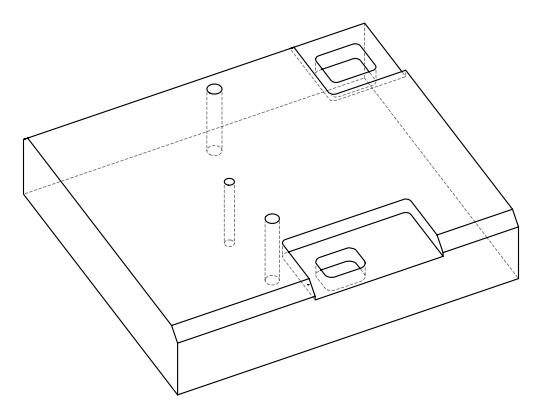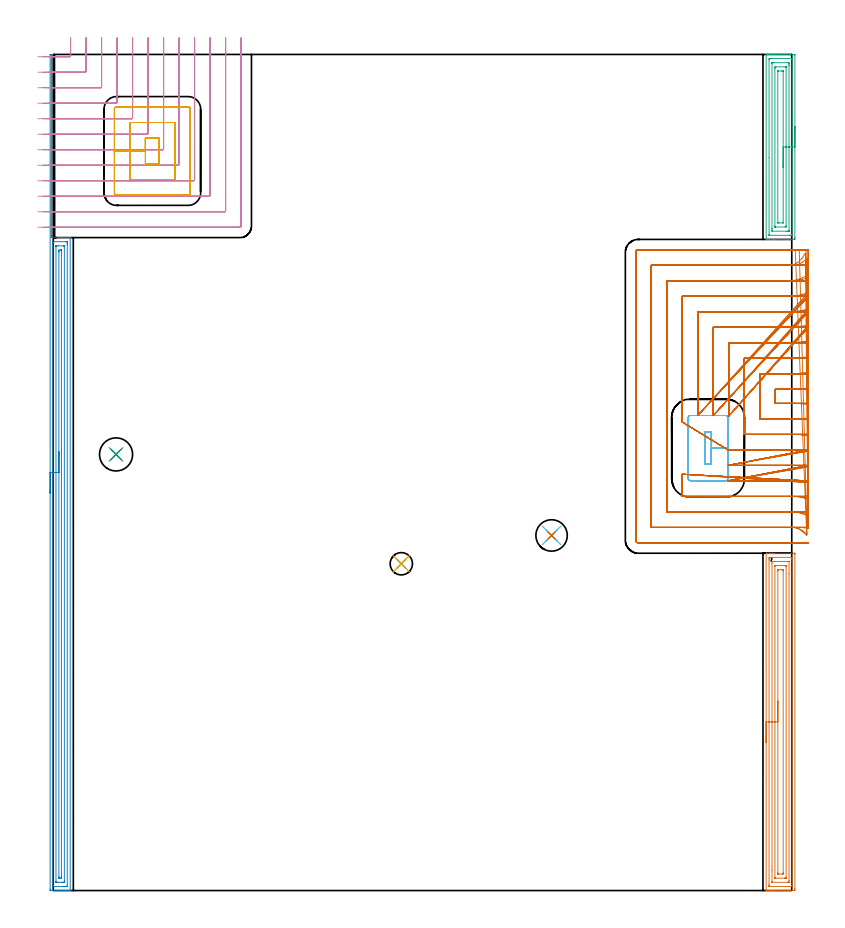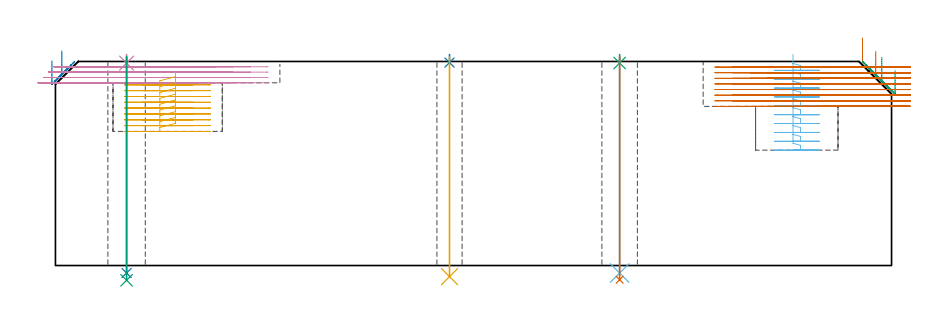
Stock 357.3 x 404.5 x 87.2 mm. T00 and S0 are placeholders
(PLAN: 15 operations, 9 tool changes, 92.2 min)
(1 AREA_MILL | FG_CHAMFER_SURFACE | UGT0205_001 | 6.83 min | 16443 mm3)
(2 AREA_MILL_1 | FG_CHAMFER_SURFACE_1 | UGT0205_001 | 11.02 min | 19029 mm3)
(3 AREA_MILL_2 | FG_CHAMFER_SURFACE_2 | UGT0205_001 | 3.88 min | 9329 mm3)
(4 MILL_CORNER_NOTCH_RECTANGULAR | CORNER_NOTCH_RECTANGULAR | NXT0201_013 | Follow Part, ap 2.5, ae 75% | 11.04 min | 73101 mm3)
(5 MILL_RECTANGULAR_POCKET | POCKET_RECTANGULAR_STRAIGHT | NXT0201_013 | Follow Part, ap 2.5, ae 75% | 6.37 min | 50471 mm3)
(6 MILL_RECTANGULAR_POCKET_1 | POCKET_RECTANGULAR_STRAIGHT_1 | UGT0201_010 | Follow Part, ap 4, ae 75% | 3.99 min | 60771 mm3)
(7 MILL_SLOT | SLOT_PARTIAL_RECTANGULAR | NXT0201_013 | Follow Part, ap 2.5, ae 75% | 47.06 min | 202197 mm3)
(8 SPOT_DRILL | STEP1HOLE | NXT0321_9005460120000 | 0.03 min | 7 mm3)
(9 SPOT_DRILL_1 | STEP1HOLE_1 | NXT0321_9005460120000 | 0.03 min | 3 mm3)
(10 SPOT_DRILL_2 | STEP1HOLE_2 | NXT0321_9005460120000 | 0.03 min | 13 mm3)
(11 DRILL_THROUGH_HOLE_INTO_CENTER | STEP1HOLE | UGT0301_220 | 0.38 min | 7945 mm3)
(12 DRILL_THROUGH_HOLE_INTO_CENTER_1 | STEP1HOLE_1 | NXT0301_065 | 0.37 min | 6012 mm3)
(13 DRILL_TO_ENLARGE_THROUGH_HOLE | STEP1HOLE_1 | UGT0301_282 | 0.38 min | 9766 mm3)
(14 DRILL_THROUGH_HOLE_INTO_CENTER_2 | STEP1HOLE_2 | NXT0301_065 | 0.37 min | 6024 mm3)
(15 DRILL_TO_ENLARGE_THROUGH_HOLE_1 | STEP1HOLE_2 | UGT0301_006 | 0.38 min | 11470 mm3)
(TOOL UGT0205_001 | Chamfer Mill 20 x 3 x 45 deg. | D20 FL50 Z2)
(TOOL NXT0201_013 | ENDMILL 10mm | D10 FL30 Z4)
(TOOL UGT0201_010 | End Mill 16 mm | D16 FL22 Z2)
(TOOL NXT0321_9005460120000 | NC Spot Drill, 142deg, 12mm, Carbide, Uncoated | D12 PA142 FL30 Z2)
(TOOL UGT0301_220 | Twist Drill 10.8 mm | D10.8 PA118 FL92 Z2)
(TOOL NXT0301_065 | Carbide Drill 9.4mm [860.1-0940-075A1-MM 2214] | D9.4 PA140 FL98 Z2)
(TOOL UGT0301_282 | Twist Drill 15.2 mm | D15.2 PA118 FL120 Z2)
(TOOL UGT0301_006 | Twist Drill 16 mm | D16 PA118 FL120 Z2)
(OP 1 AREA_MILL)
G17 G21 G94 G90
T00 M6
G54
G17 G0 G90 X344.9 Y71.6 S1061 M3
G43 Z97.2 H0
G94 G1 Y71.638 Z96.328 F250.
Y71.752 Z95.463
Y71.941 Z94.612
Y72.203 Z93.78
Y72.537 Z92.974
Y72.94 Z92.2
Y73.408 Z91.464
Y73.94 Z90.772
Y74.529 Z90.129
Y75.172 Z89.539
Y75.864 Z89.008
Y76.6 Z88.54
Y77.374 Z88.137
Y78.18 Z87.803
Y79.012 Z87.541
Y79.864 Z87.352
Y80.728 Z87.238
Y81.6 Z87.2
Y163.069
X344.902 Y163.19 Z87.189
X345.009 Y163.197 Z87.084
X345.123 Y163.2 Z86.976
X345.795 Z86.305
X346.515 Z85.585
X347.031 Z85.065
X347.289 Z84.808
X347.907 Z84.19
X348.165 Z83.932
X348.783 Z83.311
X358.422 Z73.675
X358.735 Y163.196 Z73.362
X358.792 Y163.19 Z73.305
X358.799 Y163.131 Z73.299
X358.8 Y162.624 Z73.3
Y1.082
X358.799 Y0.576 Z73.301
X358.795 Y0.197 Z73.303
X358.792 Y0.01 Z73.305
X358.422 Y0. Z73.675
X348.783 Z83.311
X348.165 Z83.932
X347.907 Z84.19
X347.289 Z84.808
X347.031 Z85.065
X346.515 Z85.584
X345.123 Z86.976
X345.011 Y0.001 Z87.081
X344.991 Y0.002 Z87.101
X344.903 Y0.01 Z87.188
X344.9 Y0.131 Z87.2
Y81.6
X346.314 Z85.786
X346.315 Y159.953 Z85.785
X346.318 Y160.677 Z85.782
X346.321 Y160.843 Z85.779
X346.335 Y161.19 Z85.765
X346.682 Y161.197 Z85.418
X347.031 Y161.199 Z85.069
X347.556 Y161.2 Z84.544
X357.329 Y161.199 Z74.771
X357.351 Y161.197 Z74.749
X357.372 Y161.191 Z74.728
X357.379 Y161.186 Z74.721
X357.381 Y161.171 Z74.719
X357.385 Y161.006 Z74.715
Y160.843
X357.386 Y160.115 Z74.714
Y3.247 Z74.715
X357.382 Y2.523 Z74.718
X357.379 Y2.357 Z74.721
X357.365 Y2.01 Z74.735
X357.018 Y2.003 Z75.082
X355.793 Y2. Z76.307
X346.371 Y2.001 Z85.729
X346.349 Y2.003 Z85.751
X346.328 Y2.009 Z85.772
X346.321 Y2.014 Z85.779
X346.319 Y2.029 Z85.781
X346.315 Y2.194 Z85.785
Y2.357
X346.314 Y3.085 Z85.786
Y81.6
X347.728 Z84.372
X347.729 Y158.353 Z84.371
X347.731 Y159.062 Z84.369
X347.733 Y159.152 Z84.367
X347.735 Y159.189 Z84.365
X347.776 Y159.195 Z84.324
X347.907 Y159.197 Z84.193
X348.648 Y159.2 Z83.452
X355.658 Z76.442
X355.793 Y159.197 Z76.307
X355.928 Y159.192 Z76.172
X355.962 Y159.19 Z76.138
X355.965 Y159.169 Z76.135
X355.969 Y159.122 Z76.131
X355.971 Y159.062 Z76.129
X355.972 Y153.386 Z76.128
X355.971 Y4.847 Z76.129
X355.969 Y4.138 Z76.131
X355.967 Y4.048 Z76.133
X355.965 Y4.011 Z76.135
X355.924 Y4.005 Z76.176
X355.793 Y4.003 Z76.307
X355.052 Y4. Z77.048
X348.042 Z84.058
X347.907 Y4.003 Z84.193
X347.772 Y4.008 Z84.328
X347.738 Y4.01 Z84.362
X347.735 Y4.031 Z84.365
X347.731 Y4.078 Z84.369
X347.729 Y4.138 Z84.371
X347.728 Y9.814 Z84.372
Y81.6
X349.143 Z82.957
Y156.916
X349.145 Y157.091 Z82.955
X349.147 Y157.154 Z82.953
X349.149 Y157.184 Z82.951
X349.163 Y157.19 Z82.937
X349.262 Y157.193 Z82.838
X349.659 Y157.199 Z82.441
X349.74 Y157.2 Z82.36
X354.121 Z77.979
X354.441 Y157.195 Z77.659
X354.521 Y157.19 Z77.579
X354.551 Y157.187 Z77.549
X354.553 Y157.162 Z77.547
X354.555 Y157.093 Z77.545
X354.557 Y156.757 Z77.543
Y6.284
X354.555 Y6.109 Z77.545
X354.553 Y6.046 Z77.547
X354.551 Y6.016 Z77.549
X354.537 Y6.01 Z77.563
X354.439 Y6.007 Z77.661
X354.041 Y6.001 Z78.059
X353.96 Y6. Z78.14
X349.579 Z82.521
X349.259 Y6.005 Z82.841
X349.179 Y6.01 Z82.921
X349.149 Y6.013 Z82.951
X349.147 Y6.038 Z82.953
X349.145 Y6.107 Z82.955
X349.143 Y6.443 Z82.957
Y81.6
X350.557 Z81.543
Y154.61
X350.561 Y155.045 Z81.539
X350.564 Y155.151 Z81.536
X350.573 Y155.19 Z81.527
X350.638 Y155.194 Z81.462
X350.833 Y155.199 Z81.267
X352.584 Y155.2 Z79.516
X353.01 Y155.197 Z79.09
X353.099 Y155.194 Z79.001
X353.135 Y155.19 Z78.965
X353.138 Y155.148 Z78.962
X353.141 Y155.046 Z78.959
X353.143 Y154.632 Z78.957
Y8.59
X353.139 Y8.155 Z78.961
X353.136 Y8.049 Z78.964
X353.127 Y8.01 Z78.973
X353.062 Y8.006 Z79.038
X352.867 Y8.001 Z79.233
X351.116 Y8. Z80.984
X350.69 Y8.003 Z81.41
X350.601 Y8.007 Z81.499
X350.565 Y8.01 Z81.535
X350.562 Y8.052 Z81.538
X350.559 Y8.154 Z81.541
X350.557 Y8.568 Z81.543
Y81.6
Y82.472 Z81.581
Y83.336 Z81.695
Y84.188 Z81.884
Y85.02 Z82.146
Y85.826 Z82.48
Y86.6 Z82.883
Y87.336 Z83.352
Y88.028 Z83.883
Y88.671 Z84.472
Y89.26 Z85.115
Y89.792 Z85.807
Y90.26 Z86.543
Y90.663 Z87.317
Y90.997 Z88.123
Y91.259 Z88.955
Y91.448 Z89.807
Y91.562 Z90.672
Y91.6 Z91.543
G0 Z97.2
M5
M2
(OP 2 AREA_MILL_1)
G17 G21 G94 G90
T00 M6
G54
G17 G0 G90 X-1.5 Y192.25 S1061 M3
G43 Z97.2 H0
Z87.5
G94 G1 Y192.288 Z86.628 F250.
Y192.402 Z85.764
Y192.591 Z84.912
Y192.853 Z84.08
Y193.187 Z83.274
Y193.59 Z82.5
Y194.058 Z81.764
Y194.59 Z81.072
Y195.179 Z80.429
Y195.822 Z79.84
Y196.514 Z79.308
Y197.25 Z78.84
Y198.024 Z78.437
Y198.83 Z78.103
Y199.662 Z77.841
Y200.513 Z77.652
Y201.378 Z77.538
Y202.25 Z77.5
Y404.318
X-1.497 Y404.43 Z77.503
X-1.492 Y404.49 Z77.506
X-1.22 Y404.5 Z77.779
X-1.055 Z77.945
X-1.025 Y404.499 Z77.974
X-0.903 Y404.49 Z78.089
X-0.9 Y404.318 Z78.1
Y316.879
Y316.801 Z78.098
X-0.899 Y316.798 Z78.097
X-0.889 Y316.754 Z78.087
X-0.887 Y316.743 Z78.083
X-0.899 Y316.726 Z78.096
X-0.9 Y316.722 Z78.1
Y316.706 Z78.094
X-0.898 Y316.703 Z78.093
Y316.7 Z78.096
X-0.899 Y316.696 Z78.099
X-0.892 Y316.498 Z78.09
X-0.899 Y316.249 Z78.099
Y315.9
X3.35 Z82.344
X4.037 Z83.035
X4.231 Z83.229
X5.993 Z84.989
X6.38 Z85.379
X7.368 Z86.366
X7.755 Z86.753
X8.006 Y315.899 Z87.004
X8.194 Y315.89 Z87.192
X8.2 Y315.802 Z87.2
Y0.182
X8.199 Y0.006 Z87.19
X8.198 Y0.004 Z87.189
X7.839 Y0. Z86.838
X7.589 Z86.589
X6.874 Z85.869
X5.635 Z84.632
X4.231 Z83.226
X-1.055 Y0.001 Z77.943
X-1.278 Y0.004 Z77.72
X-1.492 Y0.01 Z77.506
X-1.496 Y0.181 Z77.502
X-1.499 Y0.629 Z77.501
X-1.5 Y202.25 Z77.5
X-0.086 Z78.914
X-0.085 Y313.566 Z78.915
X-0.083 Y313.768 Z78.917
X-0.081 Y313.867 Z78.919
X-0.08 Y313.884 Z78.92
X-0.043 Y313.89 Z78.957
X0.05 Y313.894 Z79.05
X0.379 Y313.899 Z79.379
X5.993 Y313.9 Z84.993
X6.547 Y313.898 Z85.547
X6.703 Y313.893 Z85.703
X6.767 Y313.89 Z85.767
X6.781 Y313.661 Z85.781
X6.783 Y313.566 Z85.783
X6.786 Y312.762 Z85.786
Y312.672
X6.785 Y2.507 Z85.785
X6.784 Y2.417 Z85.784
X6.779 Y2.024 Z85.779
X6.396 Y2.007 Z85.396
X5.993 Y2.003 Z84.993
X5.522 Y2. Z84.522
X5.112 Z84.112
X0.012 Y2.001 Z79.012
X-0.022 Y2.003 Z78.978
X-0.057 Y2.007 Z78.943
X-0.079 Y2.012 Z78.921
X-0.08 Y2.039 Z78.92
X-0.085 Y2.327 Z78.915
X-0.086 Y202.25 Z78.914
X1.328 Z80.328
X1.329 Y311.778 Z80.329
X1.33 Y311.844 Z80.33
X1.332 Y311.876 Z80.332
X1.334 Y311.885 Z80.334
X1.349 Y311.89 Z80.349
X1.47 Y311.898 Z80.47
X1.588 Y311.899 Z80.588
X2.349 Y311.9 Z81.349
X4.992 Z83.992
X5.112 Y311.899 Z84.112
X5.232 Y311.897 Z84.232
X5.312 Y311.893 Z84.312
X5.365 Y311.888 Z84.365
X5.367 Y311.865 Z84.367
X5.369 Y311.778 Z84.369
X5.371 Y311.515 Z84.371
Y4.836
X5.369 Y4.205 Z84.369
X5.367 Y4.074 Z84.367
X5.365 Y4.017 Z84.365
X5.306 Y4.008 Z84.306
X5.112 Y4.004 Z84.112
X4.433 Y4. Z83.433
X4.231 Z83.231
X2.671 Z81.671
X1.79 Z80.79
X1.588 Y4.003 Z80.588
X1.386 Y4.008 Z80.386
X1.335 Y4.01 Z80.335
X1.333 Y4.048 Z80.333
X1.33 Y4.117 Z80.33
X1.329 Y4.205 Z80.329
X1.328 Y4.468 Z80.328
Y202.25
X2.743 Z81.743
Y308.818
X2.745 Y309.096 Z81.745
X2.749 Y309.706 Z81.749
X2.762 Y309.89 Z81.762
X3.439 Y309.9 Z82.439
X3.767 Y309.897 Z82.767
X3.931 Y309.893 Z82.931
X3.947 Y309.89 Z82.947
X3.951 Y309.882 Z82.951
X3.954 Y309.853 Z82.954
X3.956 Y309.809 Z82.956
X3.957 Y309.374 Z82.957
Y309.096
Y6.887
X3.954 Y6.275 Z82.954
X3.95 Y6.066 Z82.95
X3.945 Y6.01 Z82.945
X3.896 Y6.007 Z82.896
X3.787 Y6.004 Z82.787
X3.35 Y6. Z82.35
X2.912 Y6.004 Z81.912
X2.805 Y6.007 Z81.805
X2.756 Y6.01 Z81.756
X2.75 Y6.042 Z81.75
X2.748 Y6.142 Z81.748
X2.743 Y6.609 Z81.743
Y202.25
Y203.122 Z81.781
Y203.986 Z81.895
Y204.838 Z82.083
Y205.67 Z82.346
Y206.476 Z82.68
Y207.25 Z83.082
Y207.986 Z83.551
Y208.678 Z84.082
Y209.321 Z84.672
Y209.91 Z85.315
Y210.441 Z86.007
Y210.91 Z86.743
Y211.313 Z87.516
Y211.647 Z88.322
Y211.909 Z89.154
Y212.098 Z90.006
Y212.212 Z90.871
Y212.25 Z91.743
G0 Z97.2
M5
M2
(OP 3 AREA_MILL_2)
G17 G21 G94 G90
T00 M6
G54
G17 G0 G90 X358.8 Y369.75 S1061 M3
G43 Z97.2 H0
Z83.3
G94 G1 Y369.712 Z82.428 F250.
Y369.598 Z81.564
Y369.409 Z80.712
Y369.147 Z79.88
Y368.813 Z79.074
Y368.41 Z78.3
Y367.942 Z77.564
Y367.41 Z76.872
Y366.821 Z76.229
Y366.178 Z75.64
Y365.486 Z75.108
Y364.75 Z74.64
Y363.976 Z74.237
Y363.17 Z73.903
Y362.338 Z73.641
Y361.486 Z73.452
Y360.622 Z73.338
Y359.75 Z73.3
Y316.105
X358.799 Y315.598 Z73.301
X358.796 Y315.218 Z73.302
X358.792 Y315.01 Z73.305
X358.422 Y315. Z73.675
X348.783 Z83.311
X348.207 Z83.891
X347.907 Z84.19
X346.155 Z85.94
X345.555 Z86.544
X345.278 Z86.821
X345.159 Z86.941
X345.029 Y315.001 Z87.064
X344.991 Y315.002 Z87.101
X344.903 Y315.01 Z87.188
X344.9 Y315.152 Z87.2
Y404.348
X344.902 Y404.49 Z87.188
X345.027 Y404.497 Z87.066
X345.159 Y404.5 Z86.94
X345.555 Z86.544
X346.155 Z85.94
X348.207 Z83.891
X348.783 Z83.311
X349.371 Z82.724
X358.422 Z73.675
X358.714 Y404.496 Z73.383
X358.792 Y404.49 Z73.305
X358.799 Y404.41 Z73.299
X358.8 Y403.902 Z73.3
Y359.75
X357.386 Z74.714
X357.385 Y317.546 Z74.715
X357.383 Y317.382 Z74.717
X357.379 Y317.027 Z74.721
X357.036 Y317.009 Z75.064
X356.669 Y317.003 Z75.431
X356.168 Y317. Z75.932
X355.793 Z76.307
X346.53 Z85.57
X346.375 Y317.003 Z85.725
X346.348 Y317.005 Z85.752
X346.325 Y317.009 Z85.775
X346.321 Y317.041 Z85.779
X346.317 Y317.217 Z85.783
X346.315 Y317.382 Z85.785
X346.314 Y354.682 Z85.786
X346.315 Y401.954 Z85.785
X346.317 Y402.118 Z85.783
X346.321 Y402.473 Z85.779
X346.664 Y402.491 Z85.436
X347.031 Y402.497 Z85.069
X347.532 Y402.5 Z84.568
X347.907 Z84.193
X357.17 Z74.93
X357.325 Y402.497 Z74.775
X357.352 Y402.495 Z74.748
X357.375 Y402.491 Z74.725
X357.379 Y402.459 Z74.721
X357.383 Y402.283 Z74.717
X357.385 Y402.118 Z74.715
X357.386 Y359.75 Z74.714
X355.972 Z76.128
X355.971 Y319.166 Z76.129
X355.97 Y319.075 Z76.13
X355.967 Y319.031 Z76.133
X355.965 Y319.015 Z76.135
X355.949 Y319.007 Z76.151
X355.793 Y319.004 Z76.307
X355.08 Y319. Z77.02
X354.917 Z77.183
X348.069 Y319.001 Z84.031
X347.907 Y319.005 Z84.193
X347.75 Y319.01 Z84.35
X347.736 Y319.166 Z84.364
X347.733 Y319.344 Z84.367
X347.729 Y320.058 Z84.371
Y320.24
Y400.334
X347.73 Y400.425 Z84.37
X347.733 Y400.469 Z84.367
X347.735 Y400.485 Z84.365
X347.751 Y400.493 Z84.349
X347.907 Y400.496 Z84.193
X348.62 Y400.5 Z83.48
X348.783 Z83.317
X355.631 Y400.499 Z76.469
X355.793 Y400.495 Z76.307
X355.95 Y400.49 Z76.15
X355.964 Y400.334 Z76.136
X355.967 Y400.156 Z76.133
X355.971 Y399.442 Z76.129
Y399.26
X355.972 Y359.75 Z76.128
X354.557 Z77.543
Y321.842
X354.556 Y321.318 Z77.544
X354.553 Y321.141 Z77.547
X354.55 Y321.01 Z77.55
X353.991 Y321. Z78.109
X349.61 Z82.49
X349.248 Y321.006 Z82.852
X349.159 Y321.01 Z82.941
X349.149 Y321.015 Z82.951
X349.147 Y321.028 Z82.953
X349.144 Y321.058 Z82.956
X349.143 Y321.125 Z82.957
Y321.476
Y397.658
X349.144 Y398.182 Z82.956
X349.147 Y398.359 Z82.953
X349.15 Y398.49 Z82.95
X349.709 Y398.5 Z82.391
X354.09 Z78.01
X354.452 Y398.494 Z77.648
X354.541 Y398.49 Z77.559
X354.551 Y398.485 Z77.549
X354.553 Y398.472 Z77.547
X354.556 Y398.442 Z77.544
X354.557 Y398.375 Z77.543
Y398.024
Y359.75
X353.143 Z78.957
X353.142 Y323.191 Z78.958
X353.141 Y323.082 Z78.959
X353.139 Y323.029 Z78.961
X353.137 Y323.01 Z78.963
X353.108 Y323.008 Z78.992
X352.901 Y323.002 Z79.199
X351.15 Y323.001 Z80.95
X350.685 Y323.006 Z81.415
X350.577 Y323.01 Z81.523
X350.563 Y323.014 Z81.537
X350.561 Y323.033 Z81.539
X350.559 Y323.084 Z81.541
X350.558 Y323.188 Z81.542
Y396.309
X350.559 Y396.418 Z81.541
X350.561 Y396.471 Z81.539
X350.563 Y396.49 Z81.537
X350.592 Y396.492 Z81.508
X350.799 Y396.498 Z81.301
X352.55 Y396.499 Z79.55
X353.015 Y396.494 Z79.085
X353.124 Y396.49 Z78.976
X353.137 Y396.486 Z78.963
X353.139 Y396.467 Z78.961
X353.141 Y396.416 Z78.959
X353.142 Y396.312 Z78.958
X353.143 Y359.75 Z78.957
Y358.878 Z78.995
Y358.014 Z79.109
Y357.162 Z79.298
Y356.33 Z79.56
Y355.524 Z79.894
Y354.75 Z80.297
Y354.014 Z80.765
Y353.322 Z81.296
Y352.679 Z81.886
Y352.09 Z82.529
Y351.558 Z83.221
Y351.09 Z83.957
Y350.687 Z84.731
Y350.353 Z85.537
Y350.091 Z86.369
Y349.902 Z87.22
Y349.788 Z88.085
Y349.75 Z88.957
G0 Z97.2
M5
M2
(OP 4 MILL_CORNER_NOTCH_RECTANGULAR)
G17 G21 G94 G90
T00 M6
G54
G17 G0 G90 X-0.575 Y403.4 S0 M3
G43 Z97.2 H0
Z84.925
G94 G1 X2.425 F250.
X7.906 F500.
G3 X8.4 Y403.894 R0.5
G1 Y409.5
Y412.5 F250.
G0 Z97.2
X-0.575 Y395.9
Z84.925
G1 X2.425
X15.405 F500.
G3 X15.9 Y396.395 R0.5
G1 Y409.5
Y412.5 F250.
G0 Z97.2
X-0.575 Y388.4
Z84.925
G1 X2.425
X22.905 F500.
G3 X23.4 Y388.895 R0.5
G1 Y409.5
Y412.5 F250.
G0 Z97.2
X-0.575 Y380.9
Z84.925
G1 X2.425
X30.405 F500.
G3 X30.9 Y381.395 R0.5
G1 Y409.5
Y412.5 F250.
G0 Z97.2
X-0.575 Y373.4
Z84.925
G1 X2.425
X37.905 F500.
G3 X38.4 Y373.895 R0.5
G1 Y409.5
Y412.5 F250.
G0 Z97.2
X-0.575 Y365.9
Z84.925
G1 X2.425
X45.404 F500.
G3 X45.9 Y366.396 R0.5
G1 Y409.5
Y412.5 F250.
G0 Z97.2
X-0.575 Y358.4
Z84.925
G1 X2.425
X52.904 F500.
G3 X53.4 Y358.896 R0.5
G1 Y409.5
Y412.5 F250.
G0 Z97.2
X-0.575 Y350.9
Z84.925
G1 X2.425
X60.404 F500.
G3 X60.9 Y351.396 R0.5
G1 Y409.5
Y412.5 F250.
G0 Z97.2
X-0.575 Y343.4
Z84.925
G1 X2.425
X67.904 F500.
G3 X68.4 Y343.896 R0.5
G1 Y409.5
Y412.5 F250.
G0 Z97.2
X-0.575 Y335.9
Z84.925
G1 X2.425
X75.404 F500.
G3 X75.9 Y336.396 R0.5
G1 Y409.5
Y412.5 F250.
G0 Z97.2
X-0.575 Y328.4
Z84.925
G1 X2.425
X82.903 F500.
G3 X83.4 Y328.897 R0.5
G1 Y409.5
Y412.5 F250.
G0 Z97.2
X-0.575 Y320.9
Z84.925
G1 X2.425
X90.3 F500.
G3 X90.9 Y321.5 R0.6
G1 Y409.5
Y412.5 F250.
G0 Z97.2
X-2.85 Y403.4
Z82.65
G1 X0.15
X7.906 F500.
G3 X8.4 Y403.894 R0.5
G1 Y409.5
Y412.5 F250.
G0 Z97.2
X-2.85 Y395.9
Z82.65
G1 X0.15
X15.405 F500.
G3 X15.9 Y396.395 R0.5
G1 Y409.5
Y412.5 F250.
G0 Z97.2
X-2.85 Y388.4
Z82.65
G1 X0.15
X22.905 F500.
G3 X23.4 Y388.895 R0.5
G1 Y409.5
Y412.5 F250.
G0 Z97.2
X-2.85 Y380.9
Z82.65
G1 X0.15
X30.405 F500.
G3 X30.9 Y381.395 R0.5
G1 Y409.5
Y412.5 F250.
G0 Z97.2
X-2.85 Y373.4
Z82.65
G1 X0.15
X37.905 F500.
G3 X38.4 Y373.895 R0.5
G1 Y409.5
Y412.5 F250.
G0 Z97.2
X-2.85 Y365.9
Z82.65
G1 X0.15
X45.404 F500.
G3 X45.9 Y366.396 R0.5
G1 Y409.5
Y412.5 F250.
G0 Z97.2
X-2.85 Y358.4
Z82.65
G1 X0.15
X52.904 F500.
G3 X53.4 Y358.896 R0.5
G1 Y409.5
Y412.5 F250.
G0 Z97.2
X-2.85 Y350.9
Z82.65
G1 X0.15
X60.404 F500.
G3 X60.9 Y351.396 R0.5
G1 Y409.5
Y412.5 F250.
G0 Z97.2
X-2.85 Y343.4
Z82.65
G1 X0.15
X67.904 F500.
G3 X68.4 Y343.896 R0.5
G1 Y409.5
Y412.5 F250.
G0 Z97.2
X-2.85 Y335.9
Z82.65
G1 X0.15
X75.404 F500.
G3 X75.9 Y336.396 R0.5
G1 Y409.5
Y412.5 F250.
G0 Z97.2
X-2.85 Y328.4
Z82.65
G1 X0.15
X82.903 F500.
G3 X83.4 Y328.897 R0.5
G1 Y409.5
Y412.5 F250.
G0 Z97.2
X-2.85 Y320.9
Z82.65
G1 X0.15
X90.3 F500.
G3 X90.9 Y321.5 R0.6
G1 Y409.5
Y412.5 F250.
G0 Z97.2
X-5.125 Y403.4
Z80.375
G1 X-2.125
X7.906 F500.
G3 X8.4 Y403.894 R0.5
G1 Y409.5
Y412.5 F250.
G0 Z97.2
X-5.125 Y395.9
Z80.375
G1 X-2.125
X15.405 F500.
G3 X15.9 Y396.395 R0.5
G1 Y409.5
Y412.5 F250.
G0 Z97.2
X-5.125 Y388.4
Z80.375
G1 X-2.125
X22.905 F500.
G3 X23.4 Y388.895 R0.5
G1 Y409.5
Y412.5 F250.
G0 Z97.2
X-5.125 Y380.9
Z80.375
G1 X-2.125
X30.405 F500.
G3 X30.9 Y381.395 R0.5
G1 Y409.5
Y412.5 F250.
G0 Z97.2
X-5.125 Y373.4
Z80.375
G1 X-2.125
X37.905 F500.
G3 X38.4 Y373.895 R0.5
G1 Y409.5
Y412.5 F250.
G0 Z97.2
X-5.125 Y365.9
Z80.375
G1 X-2.125
X45.404 F500.
G3 X45.9 Y366.396 R0.5
G1 Y409.5
Y412.5 F250.
G0 Z97.2
X-5.125 Y358.4
Z80.375
G1 X-2.125
X52.904 F500.
G3 X53.4 Y358.896 R0.5
G1 Y409.5
Y412.5 F250.
G0 Z97.2
X-5.125 Y350.9
Z80.375
G1 X-2.125
X60.404 F500.
G3 X60.9 Y351.396 R0.5
G1 Y409.5
Y412.5 F250.
G0 Z97.2
X-5.125 Y343.4
Z80.375
G1 X-2.125
X67.904 F500.
G3 X68.4 Y343.896 R0.5
G1 Y409.5
Y412.5 F250.
G0 Z97.2
X-5.125 Y335.9
Z80.375
G1 X-2.125
X75.404 F500.
G3 X75.9 Y336.396 R0.5
G1 Y409.5
Y412.5 F250.
G0 Z97.2
X-5.125 Y328.4
Z80.375
G1 X-2.125
X82.903 F500.
G3 X83.4 Y328.897 R0.5
G1 Y409.5
Y412.5 F250.
G0 Z97.2
X-5.125 Y320.9
Z80.375
G1 X-2.125
X90.3 F500.
G3 X90.9 Y321.5 R0.6
G1 Y409.5
Y412.5 F250.
G0 Z97.2
X-7.399 Y403.4
Z78.1
G1 X-4.399
X7.906 F500.
G3 X8.4 Y403.894 R0.5
G1 Y409.5
Y412.5 F250.
G0 Z97.2
X-7.399 Y395.9
Z78.1
G1 X-4.399
X15.405 F500.
G3 X15.9 Y396.395 R0.5
G1 Y409.5
Y412.5 F250.
G0 Z97.2
X-7.399 Y388.4
Z78.1
G1 X-4.399
X22.905 F500.
G3 X23.4 Y388.895 R0.5
G1 Y409.5
Y412.5 F250.
G0 Z97.2
X-7.399 Y380.9
Z78.1
G1 X-4.399
X30.405 F500.
G3 X30.9 Y381.395 R0.5
G1 Y409.5
Y412.5 F250.
G0 Z97.2
X-7.399 Y373.4
Z78.1
G1 X-4.399
X37.905 F500.
G3 X38.4 Y373.895 R0.5
G1 Y409.5
Y412.5 F250.
G0 Z97.2
X-7.399 Y365.9
Z78.1
G1 X-4.399
X45.404 F500.
G3 X45.9 Y366.396 R0.5
G1 Y409.5
Y412.5 F250.
G0 Z97.2
X-7.399 Y358.4
Z78.1
G1 X-4.399
X52.904 F500.
G3 X53.4 Y358.896 R0.5
G1 Y409.5
Y412.5 F250.
G0 Z97.2
X-7.399 Y350.9
Z78.1
G1 X-4.399
X60.404 F500.
G3 X60.9 Y351.396 R0.5
G1 Y409.5
Y412.5 F250.
G0 Z97.2
X-7.399 Y343.4
Z78.1
G1 X-4.399
X67.904 F500.
G3 X68.4 Y343.896 R0.5
G1 Y409.5
Y412.5 F250.
G0 Z97.2
X-7.399 Y335.9
Z78.1
G1 X-4.399
X75.403 F500.
G3 X75.9 Y336.397 R0.5
G1 Y409.5
Y412.5 F250.
G0 Z97.2
X-7.399 Y328.4
Z78.1
G1 X-4.399
X82.903 F500.
G3 X83.4 Y328.897 R0.5
G1 Y409.5
Y412.5 F250.
G0 Z97.2
X-7.399 Y320.9
Z78.1
G1 X-4.399
X90.3 F500.
G3 X90.9 Y321.5 R0.6
G1 Y409.5
Y412.5 F250.
G0 Z97.2
M5
M2
(OP 5 MILL_RECTANGULAR_POCKET)
G17 G21 G94 G90
T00 M6
G54
G17 G0 G90 X51.3 Y356.605 S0 M3
G43 Z97.2 H0
Z82.725
G94 G1 Y364.1 Z80.717 F250.
X44.6 Z78.921
Y357.8 Z77.233
Y351.5 F500.
X51.3
Y364.1
X44.6
Y357.8
X37.1
Y344.
X58.8
Y371.6
X37.1
Y357.8
X29.6
Y337.5
G3 X30.6 Y336.5 R1.
G1 X65.3
G3 X66.3 Y337.5 R1.
G1 Y378.1
G3 X65.3 Y379.1 R1.
G1 X30.6
G3 X29.6 Y378.1 R1.
G1 Y357.8
Y356.8
G0 X51.3 Y356.605 Z80.233
G1 Y364.1 Z78.225 F250.
X44.6 Z76.43
Y357.8 Z74.742
Y351.5 F500.
X51.3
Y364.1
X44.6
Y357.8
X37.1
Y344.
X58.8
Y371.6
X37.1
Y357.8
X29.6
Y337.5
G3 X30.6 Y336.5 R1.
G1 X65.3
G3 X66.3 Y337.5 R1.
G1 Y378.1
G3 X65.3 Y379.1 R1.
G1 X30.6
G3 X29.6 Y378.1 R1.
G1 Y357.8
Y356.8
G0 X51.3 Y356.605 Z77.742
G1 Y364.1 Z75.733 F250.
X44.6 Z73.938
Y357.8 Z72.25
Y351.5 F500.
X51.3
Y364.1
X44.6
Y357.8
X37.1
Y344.
X58.8
Y371.6
X37.1
Y357.8
X29.6
Y337.5
G3 X30.6 Y336.5 R1.
G1 X65.3
G3 X66.3 Y337.5 R1.
G1 Y378.1
G3 X65.3 Y379.1 R1.
G1 X30.6
G3 X29.6 Y378.1 R1.
G1 Y357.8
Y356.8
G0 X51.3 Y356.605 Z75.25
G1 Y364.1 Z73.242 F250.
X44.6 Z71.446
Y357.8 Z69.758
Y351.5 F500.
X51.3
Y364.1
X44.6
Y357.8
X37.1
Y344.
X58.8
Y371.6
X37.1
Y357.8
X29.6
Y337.5
G3 X30.6 Y336.5 R1.
G1 X65.3
G3 X66.3 Y337.5 R1.
G1 Y378.1
G3 X65.3 Y379.1 R1.
G1 X30.6
G3 X29.6 Y378.1 R1.
G1 Y357.8
Y356.8
G0 X51.3 Y356.605 Z72.758
G1 Y364.1 Z70.75 F250.
X44.6 Z68.955
Y357.8 Z67.267
Y351.5 F500.
X51.3
Y364.1
X44.6
Y357.8
X37.1
Y344.
X58.8
Y371.6
X37.1
Y357.8
X29.6
Y337.5
G3 X30.6 Y336.5 R1.
G1 X65.3
G3 X66.3 Y337.5 R1.
G1 Y378.1
G3 X65.3 Y379.1 R1.
G1 X30.6
G3 X29.6 Y378.1 R1.
G1 Y357.8
Y356.8
G0 X51.3 Y356.605 Z70.267
G1 Y364.1 Z68.258 F250.
X44.6 Z66.463
Y357.8 Z64.775
Y351.5 F500.
X51.3
Y364.1
X44.6
Y357.8
X37.1
Y344.
X58.8
Y371.6
X37.1
Y357.8
X29.6
Y337.5
G3 X30.6 Y336.5 R1.
G1 X65.3
G3 X66.3 Y337.5 R1.
G1 Y378.1
G3 X65.3 Y379.1 R1.
G1 X30.6
G3 X29.6 Y378.1 R1.
G1 Y357.8
Y356.8
G0 X51.3 Y356.605 Z67.775
G1 Y364.1 Z65.767 F250.
X44.6 Z63.971
Y357.8 Z62.283
Y351.5 F500.
X51.3
Y364.1
X44.6
Y357.8
X37.1
Y344.
X58.8
Y371.6
X37.1
Y357.8
X29.6
Y337.5
G3 X30.6 Y336.5 R1.
G1 X65.3
G3 X66.3 Y337.5 R1.
G1 Y378.1
G3 X65.3 Y379.1 R1.
G1 X30.6
G3 X29.6 Y378.1 R1.
G1 Y357.8
Y356.8
G0 X51.3 Y356.605 Z65.283
G1 Y364.1 Z63.275 F250.
X44.6 Z61.48
Y357.8 Z59.792
Y351.5 F500.
X51.3
Y364.1
X44.6
Y357.8
X37.1
Y344.
X58.8
Y371.6
X37.1
Y357.8
X29.6
Y337.5
G3 X30.6 Y336.5 R1.
G1 X65.3
G3 X66.3 Y337.5 R1.
G1 Y378.1
G3 X65.3 Y379.1 R1.
G1 X30.6
G3 X29.6 Y378.1 R1.
G1 Y357.8
Y356.8
G0 X51.3 Y356.605 Z62.792
G1 Y364.1 Z60.783 F250.
X44.6 Z58.988
Y357.8 Z57.3
Y351.5 F500.
X51.3
Y364.1
X44.6
Y357.8
X37.1
Y344.
X58.8
Y371.6
X37.1
Y357.8
X29.6
Y337.5
G3 X30.6 Y336.5 R1.
G1 X65.3
G3 X66.3 Y337.5 R1.
G1 Y378.1
G3 X65.3 Y379.1 R1.
G1 X30.6
G3 X29.6 Y378.1 R1.
G1 Y357.8
Y356.8
G0 Z97.2
M5
M2
(OP 6 MILL_RECTANGULAR_POCKET_1)
G17 G21 G94 G90
T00 M6
G54
G17 G0 G90 X315.2 Y220.691 S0 M3
G43 Z97.2 H0
Z90.2
G94 G1 Y206.3 Z86.344 F250.
X318.4 Z85.487
Y214.05 Z83.41
Y221.8 F500.
X315.2
Y206.3
X318.4
Y214.05
X326.4
Y228.8
G3 X325.4 Y229.8 R1.
G1 X308.2
G3 X307.2 Y228.8 R1.
G1 Y199.3
G3 X308.2 Y198.3 R1.
G1 X325.4
G3 X326.4 Y199.3 R1.
G1 Y214.05
Y215.05
G0 X315.2 Y220.691 Z86.41
G1 Y206.3 Z82.554 F250.
X318.4 Z81.697
Y214.05 Z79.62
Y221.8 F500.
X315.2
Y206.3
X318.4
Y214.05
X326.4
Y228.8
G3 X325.4 Y229.8 R1.
G1 X308.2
G3 X307.2 Y228.8 R1.
G1 Y199.3
G3 X308.2 Y198.3 R1.
G1 X325.4
G3 X326.4 Y199.3 R1.
G1 Y214.05
Y215.05
G0 X315.2 Y220.691 Z82.62
G1 Y206.3 Z78.764 F250.
X318.4 Z77.907
Y214.05 Z75.83
Y221.8 F500.
X315.2
Y206.3
X318.4
Y214.05
X326.4
Y228.8
G3 X325.4 Y229.8 R1.
G1 X308.2
G3 X307.2 Y228.8 R1.
G1 Y199.3
G3 X308.2 Y198.3 R1.
G1 X325.4
G3 X326.4 Y199.3 R1.
G1 Y214.05
Y215.05
G0 X315.2 Y220.691 Z78.83
G1 Y206.3 Z74.974 F250.
X318.4 Z74.117
Y214.05 Z72.04
Y221.8 F500.
X315.2
Y206.3
X318.4
Y214.05
X326.4
Y228.8
G3 X325.4 Y229.8 R1.
G1 X308.2
G3 X307.2 Y228.8 R1.
G1 Y199.3
G3 X308.2 Y198.3 R1.
G1 X325.4
G3 X326.4 Y199.3 R1.
G1 Y214.05
Y215.05
G0 X315.2 Y220.691 Z75.04
G1 Y206.3 Z71.184 F250.
X318.4 Z70.327
Y214.05 Z68.25
Y221.8 F500.
X315.2
Y206.3
X318.4
Y214.05
X326.4
Y228.8
G3 X325.4 Y229.8 R1.
G1 X308.2
G3 X307.2 Y228.8 R1.
G1 Y199.3
G3 X308.2 Y198.3 R1.
G1 X325.4
G3 X326.4 Y199.3 R1.
G1 Y214.05
Y215.05
G0 X315.2 Y220.691 Z71.25
G1 Y206.3 Z67.394 F250.
X318.4 Z66.537
Y214.05 Z64.46
Y221.8 F500.
X315.2
Y206.3
X318.4
Y214.05
X326.4
Y228.8
G3 X325.4 Y229.8 R1.
G1 X308.2
G3 X307.2 Y228.8 R1.
G1 Y199.3
G3 X308.2 Y198.3 R1.
G1 X325.4
G3 X326.4 Y199.3 R1.
G1 Y214.05
Y215.05
G0 X315.2 Y220.691 Z67.46
G1 Y206.3 Z63.604 F250.
X318.4 Z62.747
Y214.05 Z60.67
Y221.8 F500.
X315.2
Y206.3
X318.4
Y214.05
X326.4
Y228.8
G3 X325.4 Y229.8 R1.
G1 X308.2
G3 X307.2 Y228.8 R1.
G1 Y199.3
G3 X308.2 Y198.3 R1.
G1 X325.4
G3 X326.4 Y199.3 R1.
G1 Y214.05
Y215.05
G0 X315.2 Y220.691 Z63.67
G1 Y206.3 Z59.814 F250.
X318.4 Z58.957
Y214.05 Z56.88
Y221.8 F500.
X315.2
Y206.3
X318.4
Y214.05
X326.4
Y228.8
G3 X325.4 Y229.8 R1.
G1 X308.2
G3 X307.2 Y228.8 R1.
G1 Y199.3
G3 X308.2 Y198.3 R1.
G1 X325.4
G3 X326.4 Y199.3 R1.
G1 Y214.05
Y215.05
G0 X315.2 Y220.691 Z59.88
G1 Y206.3 Z56.024 F250.
X318.4 Z55.167
Y214.05 Z53.09
Y221.8 F500.
X315.2
Y206.3
X318.4
Y214.05
X326.4
Y228.8
G3 X325.4 Y229.8 R1.
G1 X308.2
G3 X307.2 Y228.8 R1.
G1 Y199.3
G3 X308.2 Y198.3 R1.
G1 X325.4
G3 X326.4 Y199.3 R1.
G1 Y214.05
Y215.05
G0 X315.2 Y220.691 Z56.09
G1 Y206.3 Z52.234 F250.
X318.4 Z51.377
Y214.05 Z49.3
Y221.8 F500.
X315.2
Y206.3
X318.4
Y214.05
X326.4
Y228.8
G3 X325.4 Y229.8 R1.
G1 X308.2
G3 X307.2 Y228.8 R1.
G1 Y199.3
G3 X308.2 Y198.3 R1.
G1 X325.4
G3 X326.4 Y199.3 R1.
G1 Y214.05
Y215.05
G0 Z97.2
M5
M2
(OP 7 MILL_SLOT)
G17 G21 G94 G90
T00 M6
G54
G17 G0 G90 X365.287 Y243.08 S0 M3
G43 Z97.2 H0
Z84.8
G94 G1 X362.3 Y242.798 F250.
G2 X355.963 Y242.5 R67.5 F500.
G1 X349.3
Y235.7
X357.313
G2 X362.3 Y235.516 R67.5
G1 X365.292 Y235.294 F250.
X365.283 Y250.652
X362.3 Y250.336
G2 X355.963 Y250. R60. F500.
G1 X341.8
Y228.2
X357.313
G2 X362.3 Y227.992 R60.
G1 X365.29 Y227.743 F250.
X365.278 Y258.246
X362.3 Y257.884
G2 X355.963 Y257.5 R52.5 F500.
G1 X334.3
Y220.7
X357.313
G2 X362.3 Y220.463 R52.5
G1 X365.286 Y220.178 F250.
X365.27 Y265.871
X362.3 Y265.448
G2 X355.963 Y265. R45. F500.
G1 X326.8
Y232.553
Y229.553 F250.
X365.257 Y273.546 F500.
X362.3 Y273.039 F250.
G2 X355.963 Y272.5 R37.5 F500.
G1 X319.3
Y232.8
Y229.8 F250.
X365.232 Y281.31 F500.
X362.3 Y280.677 F250.
G2 X355.963 Y280. R30. F500.
G1 X311.8
Y232.8
Y229.8 F250.
X365.179 Y289.256 F500.
X362.3 Y288.411 F250.
G2 X355.963 Y287.5 R22.5 F500.
G1 X304.3
Y229.661
Y226.661 F250.
X326.4 Y213.2 F500.
X329.4 F250.
X357.313 F500.
G2 X362.3 Y212.923 R45.
G1 X365.282 Y212.59 F250.
X326.4 Y205.7 F500.
X329.4 F250.
X357.313 F500.
G2 X362.3 Y205.367 R37.5
G1 X365.273 Y204.968 F250.
X326.245 Y198.2 F500.
X329.245 F250.
X357.313 F500.
G2 X362.3 Y197.783 R30.
G1 X365.258 Y197.284 F250.
X304.3 Y201.429 F500.
Y198.429 F250.
Y190.7 F500.
X357.313
G2 X362.3 Y190.14 R22.5
G1 X365.225 Y189.476 F250.
X365.019 Y297.671
X362.3 Y296.404
G2 X355.963 Y295. R15. F500.
G1 X296.8
Y183.2
X357.313
G2 X362.3 Y182.347 R15.
G1 X365.129 Y181.349 F250.
X363.876 Y308.374
X362.224 Y305.87
G2 X355.963 Y302.5 R7.5 F500.
G1 X289.3
Y175.7
X357.313
G2 X362.3 Y173.802 R7.5
G1 X364.541 Y171.807 F250.
X358.963 Y310. F500.
X355.963 F250.
X283. F500.
G3 X281.8 Y308.8 R1.2
G1 Y169.4
G3 X283. Y168.2 R1.2
G1 X357.313
X360.313 F250.
G0 Z97.2
X365.294 Y242.836
Z82.4
G1 X362.3 Y242.642
G2 X357.928 Y242.5 R67.5 F500.
G1 X349.3
Y235.7
X357.86
G2 X362.3 Y235.554 R67.5
G1 X365.294 Y235.356 F250.
X365.292 Y250.378
X362.3 Y250.16
G2 X357.928 Y250. R60. F500.
G1 X341.8
Y228.2
X357.86
G2 X362.3 Y228.035 R60.
G1 X365.292 Y227.813 F250.
X365.29 Y257.932
X362.3 Y257.682
G2 X357.928 Y257.5 R52.5 F500.
G1 X334.3
Y220.7
X357.86
G2 X362.3 Y220.512 R52.5
G1 X365.289 Y220.258 F250.
X365.286 Y265.504
X362.3 Y265.213
G2 X357.928 Y265. R45. F500.
G1 X326.8
Y232.553
Y229.553 F250.
X365.28 Y273.106 F500.
X362.3 Y272.756 F250.
G2 X357.928 Y272.5 R37.5 F500.
G1 X319.3
Y232.8
Y229.8 F250.
X365.268 Y280.758 F500.
X362.3 Y280.32 F250.
G2 X357.928 Y280. R30. F500.
G1 X311.8
Y232.8
Y229.8 F250.
X365.243 Y288.512 F500.
X362.3 Y287.929 F250.
G2 X357.928 Y287.5 R22.5 F500.
G1 X304.3
Y229.661
Y226.661 F250.
X326.4 Y213.2 F500.
X329.4 F250.
X357.86 F500.
G2 X362.3 Y212.98 R45.
G1 X365.285 Y212.684 F250.
X326.4 Y205.7 F500.
X329.4 F250.
X357.86 F500.
G2 X362.3 Y205.436 R37.5
G1 X365.279 Y205.081 F250.
X326.245 Y198.2 F500.
X329.245 F250.
X357.86 F500.
G2 X362.3 Y197.87 R30.
G1 X365.267 Y197.425 F250.
X304.3 Y201.429 F500.
Y198.429 F250.
Y190.7 F500.
X357.86
G2 X362.3 Y190.257 R22.5
G1 X365.241 Y189.665 F250.
X365.17 Y296.526
X362.3 Y295.651
G2 X357.928 Y295. R15. F500.
G1 X296.8
Y183.2
X357.86
G2 X362.3 Y182.528 R15.
G1 X365.166 Y181.64 F250.
X364.738 Y305.655
X362.3 Y303.906
G2 X357.928 Y302.5 R7.5 F500.
G1 X289.3
Y175.7
X357.86
G2 X362.3 Y174.244 R7.5
G1 X364.718 Y172.468 F250.
X360.928 Y310. F500.
X357.928 F250.
X283. F500.
G3 X281.8 Y308.8 R1.2
G1 Y169.4
G3 X283. Y168.2 R1.2
G1 X357.86
X360.86 F250.
G0 Z97.2
X365.3 Y242.556
Z80.
G1 X362.3 Y242.508
G2 X361.239 Y242.5 R67.5 F500.
G1 X349.3
Y235.7
X361.239
G2 X362.3 Y235.692 R67.5
G1 X365.3 Y235.644 F250.
Y250.062
X362.3 Y250.009
G2 X361.239 Y250. R60. F500.
G1 X341.8
Y228.2
X361.239
G2 X362.3 Y228.191 R60.
G1 X365.3 Y228.138 F250.
X365.299 Y257.571
X362.3 Y257.511
G2 X361.239 Y257.5 R52.5 F500.
G1 X334.3
Y220.7
X361.239
G2 X362.3 Y220.689 R52.5
G1 X365.299 Y220.629 F250.
Y265.083
X362.3 Y265.013
G2 X361.239 Y265. R45. F500.
G1 X326.8
Y232.553
Y229.553 F250.
X365.299 Y272.6 F500.
X362.3 Y272.515 F250.
G2 X361.239 Y272.5 R37.5 F500.
G1 X319.3
Y232.8
Y229.8 F250.
X365.298 Y280.125 F500.
X362.3 Y280.019 F250.
G2 X361.239 Y280. R30. F500.
G1 X311.8
Y232.8
Y229.8 F250.
X365.297 Y287.667 F500.
X362.3 Y287.525 F250.
G2 X361.239 Y287.5 R22.5 F500.
G1 X304.3
Y229.661
Y226.661 F250.
X326.4 Y213.2 F500.
X329.4 F250.
X361.239 F500.
G2 X362.3 Y213.187 R45.
G1 X365.299 Y213.117 F250.
X326.4 Y205.7 F500.
X329.4 F250.
X361.239 F500.
G2 X362.3 Y205.685 R37.5
G1 X365.299 Y205.6 F250.
X326.245 Y198.2 F500.
X329.245 F250.
X361.239 F500.
G2 X362.3 Y198.181 R30.
G1 X365.298 Y198.075 F250.
X304.3 Y201.429 F500.
Y198.429 F250.
Y190.7 F500.
X361.239
G2 X362.3 Y190.675 R22.5
G1 X365.297 Y190.533 F250.
X365.293 Y295.25
X362.3 Y295.038
G2 X361.239 Y295. R15. F500.
G1 X296.8
Y183.2
X361.239
G2 X362.3 Y183.162 R15.
G1 X365.293 Y182.95 F250.
X365.27 Y303.
X362.3 Y302.575
G2 X361.239 Y302.5 R7.5 F500.
G1 X289.3
Y175.7
X361.239
G2 X362.3 Y175.625 R7.5
G1 X365.27 Y175.2 F250.
X364.239 Y310.
X361.239
X283. F500.
G3 X281.8 Y308.8 R1.2
G1 Y169.4
G3 X283. Y168.2 R1.2
G1 X361.239
X364.239 F250.
G0 X365.3 Y242.502 Z77.6
G1 X362.3 Y242.5
X362.259 F500.
X349.3
Y235.7
X362.259
X362.3
X365.3 Y235.698 F250.
Y250.002
X362.3 Y250.
X362.259 F500.
X341.8
Y228.2
X362.259
X362.3
X365.3 Y228.198 F250.
Y257.502
X362.3 Y257.5
X362.259 F500.
X334.3
Y220.7
X362.259
X362.3
X365.3 Y220.698 F250.
Y265.003
X362.3 Y265.
X362.259 F500.
X326.8
Y232.553
Y229.553 F250.
X365.3 Y272.503 F500.
X362.3 Y272.5 F250.
X362.259 F500.
X319.3
Y232.8
Y229.8 F250.
X365.3 Y280.004 F500.
X362.3 Y280. F250.
X362.259 F500.
X311.8
Y232.8
Y229.8 F250.
X365.3 Y287.506 F500.
X362.3 Y287.5 F250.
X362.259 F500.
X304.3
Y229.661
Y226.661 F250.
X326.4 Y213.2 F500.
X329.4 F250.
X362.259 F500.
X362.3
X365.3 Y213.197 F250.
X326.4 Y205.7 F500.
X329.4 F250.
X362.259 F500.
X362.3
X365.3 Y205.697 F250.
X326.245 Y198.2 F500.
X329.245 F250.
X362.259 F500.
X362.3
X365.3 Y198.196 F250.
X304.3 Y201.429 F500.
Y198.429 F250.
Y190.7 F500.
X362.259
X362.3
X365.3 Y190.694 F250.
Y295.008
X362.3 Y295.
X362.259 F500.
X296.8
Y183.2
X362.259
X362.3
X365.3 Y183.192 F250.
Y302.517
X362.3 Y302.5
X362.259 F500.
X289.3
Y175.7
X362.259
X362.3
X365.3 Y175.683 F250.
X365.259 Y310.
X362.259
X283. F500.
G3 X281.8 Y308.8 R1.2
G1 Y169.4
G3 X283. Y168.2 R1.2
G1 X362.259
X365.259 F250.
G0 X365.3 Y242.5 Z75.2
G1 X362.3
X349.3 F500.
Y235.7
X362.3
X365.3 F250.
Y250.
X362.3
X341.8 F500.
Y228.2
X362.3
X365.3 F250.
Y257.5
X362.3
X334.3 F500.
Y220.7
X362.3
X365.3 F250.
Y265.
X362.3
X326.8 F500.
Y232.552
Y229.552 F250.
X365.3 Y272.5 F500.
X362.3 F250.
X319.3 F500.
Y232.8
Y229.8 F250.
X365.3 Y280. F500.
X362.3 F250.
X311.8 F500.
Y232.8
Y229.8 F250.
X365.3 Y287.5 F500.
X362.3 F250.
X304.3 F500.
Y229.661
Y226.661 F250.
X326.4 Y213.2 F500.
X329.4 F250.
X362.3 F500.
X365.3 F250.
X326.4 Y205.7 F500.
X329.4 F250.
X362.3 F500.
X365.3 F250.
X326.245 Y198.2 F500.
X329.245 F250.
X362.3 F500.
X365.3 F250.
X304.3 Y201.429 F500.
Y198.429 F250.
Y190.7 F500.
X362.3
X365.3 F250.
Y295.
X362.3
X296.8 F500.
Y183.2
X362.3
X365.3 F250.
Y302.5
X362.3
X289.3 F500.
Y175.7
X362.3
X365.3 F250.
Y310.
X362.3
X283. F500.
G3 X281.8 Y308.8 R1.2
G1 Y169.4
G3 X283. Y168.2 R1.2
G1 X362.3
X365.3 F250.
G0 Y242.5 Z72.8
G1 X362.3
X349.3 F500.
Y235.7
X362.3
X365.3 F250.
Y250.
X362.3
X341.8 F500.
Y228.2
X362.3
X365.3 F250.
Y257.5
X362.3
X334.3 F500.
Y220.7
X362.3
X365.3 F250.
Y265.
X362.3
X326.8 F500.
Y232.552
Y229.552 F250.
X365.3 Y272.5 F500.
X362.3 F250.
X319.3 F500.
Y232.8
Y229.8 F250.
X365.3 Y280. F500.
X362.3 F250.
X311.8 F500.
Y232.8
Y229.8 F250.
X365.3 Y287.5 F500.
X362.3 F250.
X304.3 F500.
Y229.661
Y226.661 F250.
X326.4 Y213.2 F500.
X329.4 F250.
X362.3 F500.
X365.3 F250.
X326.4 Y205.7 F500.
X329.4 F250.
X362.3 F500.
X365.3 F250.
X326.245 Y198.2 F500.
X329.245 F250.
X362.3 F500.
X365.3 F250.
X304.3 Y201.429 F500.
Y198.429 F250.
Y190.7 F500.
X362.3
X365.3 F250.
Y295.
X362.3
X296.8 F500.
Y183.2
X362.3
X365.3 F250.
Y302.5
X362.3
X289.3 F500.
Y175.7
X362.3
X365.3 F250.
Y310.
X362.3
X283. F500.
G3 X281.8 Y308.8 R1.2
G1 Y169.4
G3 X283. Y168.2 R1.2
G1 X362.3
X365.3 F250.
G0 Y242.5 Z70.4
G1 X362.3
X349.3 F500.
Y235.7
X362.3
X365.3 F250.
Y250.
X362.3
X341.8 F500.
Y228.2
X362.3
X365.3 F250.
Y257.5
X362.3
X334.3 F500.
Y220.7
X362.3
X365.3 F250.
Y265.
X362.3
X326.8 F500.
Y232.552
Y229.552 F250.
X365.3 Y272.5 F500.
X362.3 F250.
X319.3 F500.
Y232.8
Y229.8 F250.
X365.3 Y280. F500.
X362.3 F250.
X311.8 F500.
Y232.8
Y229.8 F250.
X365.3 Y287.5 F500.
X362.3 F250.
X304.3 F500.
Y229.661
Y226.661 F250.
X326.4 Y213.2 F500.
X329.4 F250.
X362.3 F500.
X365.3 F250.
X326.4 Y205.7 F500.
X329.4 F250.
X362.3 F500.
X365.3 F250.
X326.245 Y198.2 F500.
X329.245 F250.
X362.3 F500.
X365.3 F250.
X304.3 Y201.429 F500.
Y198.429 F250.
Y190.7 F500.
X362.3
X365.3 F250.
Y295.
X362.3
X296.8 F500.
Y183.2
X362.3
X365.3 F250.
Y302.5
X362.3
X289.3 F500.
Y175.7
X362.3
X365.3 F250.
Y310.
X362.3
X283. F500.
G3 X281.8 Y308.8 R1.2
G1 Y169.4
G3 X283. Y168.2 R1.2
G1 X362.3
X365.3 F250.
G0 Y242.5 Z68.
G1 X362.3
X349.3 F500.
Y235.7
X362.3
X365.3 F250.
Y250.
X362.3
X341.8 F500.
Y228.2
X362.3
X365.3 F250.
Y257.5
X362.3
X334.3 F500.
Y220.7
X362.3
X365.3 F250.
Y265.
X362.3
X326.8 F500.
Y232.552
Y229.552 F250.
X365.3 Y272.5 F500.
X362.3 F250.
X319.3 F500.
Y232.8
Y229.8 F250.
X365.3 Y280. F500.
X362.3 F250.
X311.8 F500.
Y232.8
Y229.8 F250.
X365.3 Y287.5 F500.
X362.3 F250.
X304.3 F500.
Y229.661
Y226.661 F250.
X326.4 Y213.2 F500.
X329.4 F250.
X362.3 F500.
X365.3 F250.
X326.4 Y205.7 F500.
X329.4 F250.
X362.3 F500.
X365.3 F250.
X326.245 Y198.2 F500.
X329.245 F250.
X362.3 F500.
X365.3 F250.
X304.3 Y201.429 F500.
Y198.429 F250.
Y190.7 F500.
X362.3
X365.3 F250.
Y295.
X362.3
X296.8 F500.
Y183.2
X362.3
X365.3 F250.
Y302.5
X362.3
X289.3 F500.
Y175.7
X362.3
X365.3 F250.
Y310.
X362.3
X283. F500.
G3 X281.8 Y308.8 R1.2
G1 Y169.4
G3 X283. Y168.2 R1.2
G1 X362.3
X365.3 F250.
G0 Z97.2
M5
M2
(OP 8 SPOT_DRILL)
G17 G21 G94 G90
T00 M6
G54
G17 G0 G90 X168.4 Y158.1 S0 M3
G43 Z97.2 H0
G94 G81 G98 Z86.735 F250. R90.2
G80
M5
M2
(OP 9 SPOT_DRILL_1)
G17 G21 G94 G90
T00 M6
G54
G17 G0 G90 X241.1 Y171.8 S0 M3
G43 Z97.2 H0
G94 G81 G98 Z86.546 F250. R90.2
G80
M5
M2
(OP 10 SPOT_DRILL_2)
G17 G21 G94 G90
T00 M6
G54
G17 G0 G90 X30.4 Y211. S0 M3
G43 Z97.2 H0
G94 G81 G98 Z86.511 F250. R90.2
G80
M5
M2
(OP 11 DRILL_THROUGH_HOLE_INTO_CENTER)
G17 G21 G94 G90
T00 M6
G54
G17 G0 G90 X168.4 Y158.1 S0 M3
G43 Z97.2 H0
G94 G73 G98 Z-4.745 F250. Q10.216 R89.2
G80
M5
M2
(OP 12 DRILL_THROUGH_HOLE_INTO_CENTER_1)
G17 G21 G94 G90
T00 M6
G54
G17 G0 G90 X241.1 Y171.8 S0 M3
G43 Z97.2 H1
G94 G73 G98 Z-3.211 F250. Q9.041 R89.2
G80
M5
M2
(OP 13 DRILL_TO_ENLARGE_THROUGH_HOLE)
G17 G21 G94 G90
T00 M6
G54
G17 G0 G90 X241.1 Y171.8 S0 M3
G43 Z97.2 H0
G94 G73 G98 Z-6.067 F250. Q13.324 R89.2
G80
M5
M2
(OP 14 DRILL_THROUGH_HOLE_INTO_CENTER_2)
G17 G21 G94 G90
T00 M6
G54
G17 G0 G90 X30.4 Y211. S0 M3
G43 Z97.2 H1
G94 G73 G98 Z-3.211 F250. Q9.041 R89.2
G80
M5
M2
(OP 15 DRILL_TO_ENLARGE_THROUGH_HOLE_1)
G17 G21 G94 G90
T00 M6
G54
G17 G0 G90 X30.4 Y211. S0 M3
G43 Z97.2 H0
G94 G73 G98 Z-6.307 F250. Q15.584 R89.2
G80
M5
M2
